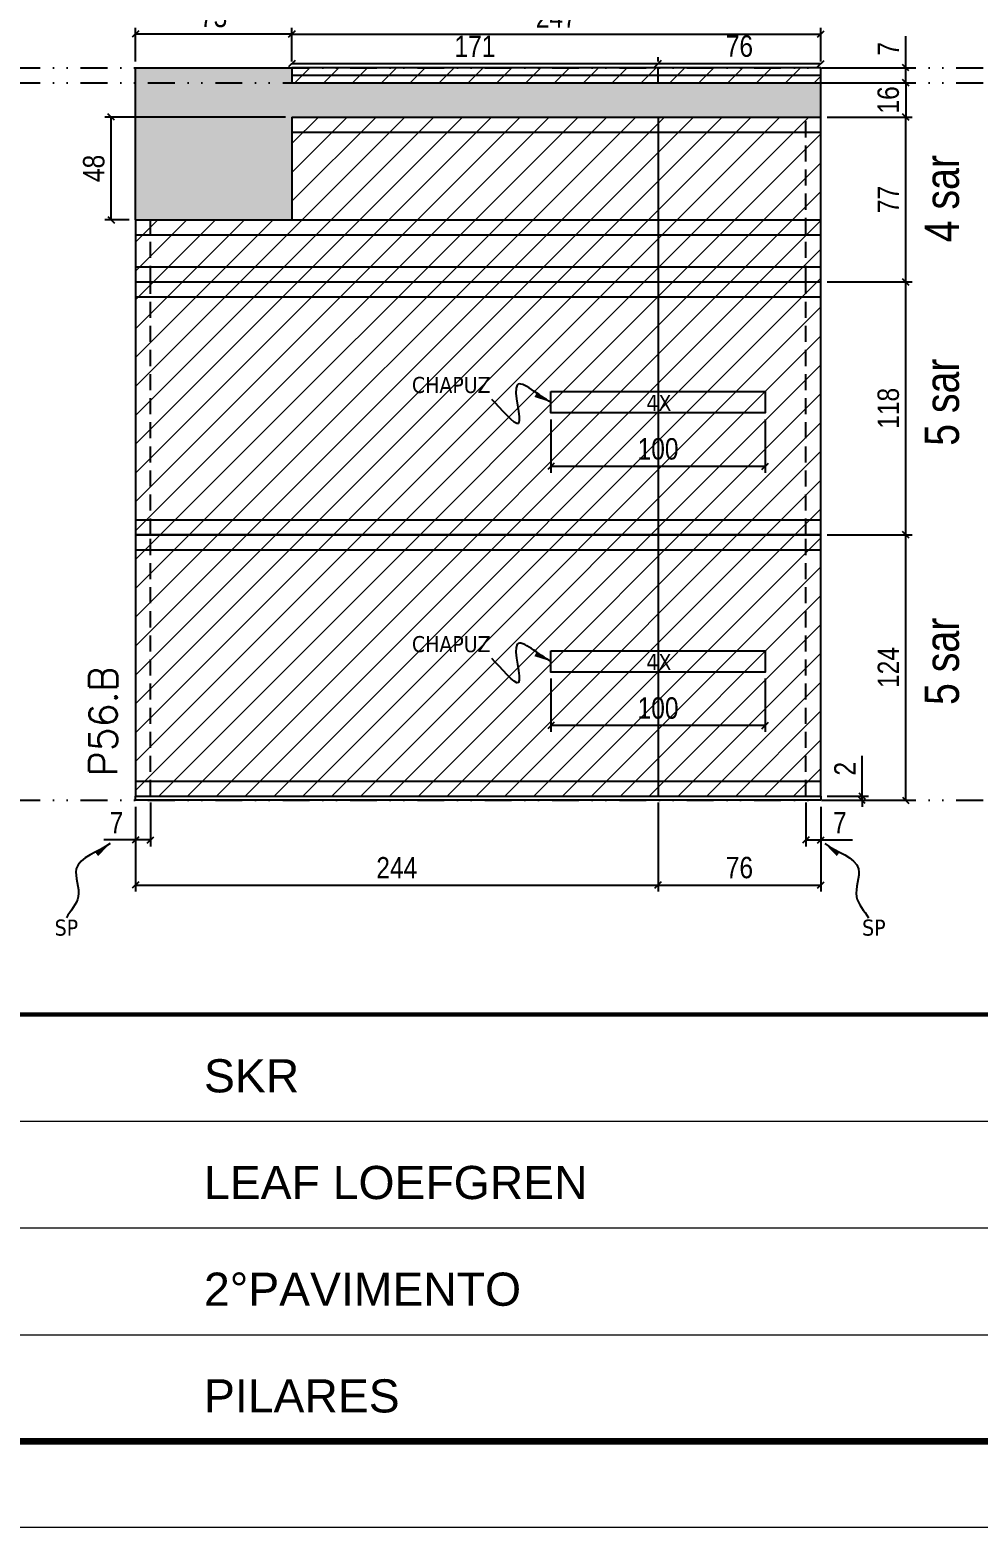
# Model space of a CAD drawing. Extents: x 14400 to 27878, y -21631 to 6985.
# Drawn here: x 18214 to 18657, y 4786 to 5485 of the extents above; entities that cross this region are included whole.
import ezdxf

# ---------------------------------------------------------------- set-up
doc = ezdxf.new("R2010")
doc.units = 0
for name, pattern in [('CONTINUO', [0]), ('DASHED', [0.75, 0.5, -0.25]), ('DIVIDE2', [0.625, 0.25, -0.125, 0, -0.125, 0, -0.125]), ('HIDDEN', [0.375, 0.25, -0.125])]:
    doc.linetypes.add(name, pattern=pattern)
for name, color, linetype in [('COTA', 241, 'Continuous'), ('NOMENCLATURA', 7, 'Continuous'), ('Nível', 160, 'Continuous'), ('Painéis', 200, 'Continuous'), ('Romaneio', 10, 'Continuous'), ('SARR_2.2x10', 60, 'Continuous'), ('SARR_2.2x7', 40, 'Continuous'), ('Sarrafo de Pressão', 42, 'HIDDEN'), ('texto', 7, 'Continuous')]:
    doc.layers.add(name, color=color, linetype=linetype)
for name, color, linetype, lineweight in [('Folhas', 255, 'Continuous', 9), ('Hachura', 251, 'Continuous', 9), ('SARRAFO DE PRESSAO', 251, 'DASHED', 9), ('Texto Seção', 7, 'Continuous', 15)]:
    doc.layers.add(name, color=color, linetype=linetype, lineweight=lineweight)
doc.styles.add('ARIAL', font='arial.ttf')
doc.styles.add('ARIAL_NARROW', font='ARIALN.TTF', dxfattribs={"height": 0.2})
doc.styles.add('COTA TECNICA', font='techl___.ttf', dxfattribs={"height": 10})
doc.styles.add('COTA TECNICA-50', font='techl___.ttf', dxfattribs={"height": 10})
doc.styles.add('REGUA-120', font='ROMANS.shx', dxfattribs={"height": 15})
doc.styles.get("Standard").update_dxf_attribs({"font": 'arial.ttf'})
doc.dimstyles.new('COTA PAINEL-50', dxfattribs={"dimtxt": 10, "dimasz": 3, "dimexe": 3, "dimexo": 3, "dimgap": 3, "dimtad": 1, "dimdec": 1, "dimzin": 12, "dimdsep": 46, "dimtxsty": 'COTA TECNICA-50', "dimblk1": 'OBLIQUE', "dimblk2": 'OBLIQUE', "dimsah": 1, "dimcen": 0.9, "dimclrd": 4, "dimclre": 4, "dimclrt": 240, "dimadec": 1, "dimazin": 3, "dimtfac": 1, "dimtdec": 1, "dimtmove": 0, "dimatfit": 3, "dimfxl": 1, "dimtolj": 1, "dimtzin": 12, "dimarcsym": 0})
doc.dimstyles.new('PAINEL', dxfattribs={"dimtxt": 10, "dimasz": 3, "dimexe": 3, "dimexo": 3, "dimgap": 3, "dimtad": 1, "dimdec": 1, "dimzin": 12, "dimdsep": 46, "dimtxsty": 'COTA TECNICA', "dimblk1": 'OBLIQUE', "dimblk2": 'OBLIQUE', "dimsah": 1, "dimcen": 0.9, "dimclrd": 4, "dimclre": 4, "dimclrt": 240, "dimadec": 1, "dimazin": 3, "dimtfac": 1, "dimtdec": 1, "dimtmove": 0, "dimatfit": 3, "dimfxl": 1, "dimtolj": 1, "dimtzin": 12, "dimarcsym": 0})
doc.dimstyles.get("Standard").update_dxf_attribs({"dimtxt": 0.18, "dimasz": 0.18, "dimexe": 0.18, "dimexo": 0.0625, "dimgap": 0.09, "dimtad": 0, "dimtih": 1, "dimtoh": 1, "dimdec": 4, "dimzin": 0, "dimdsep": 46, "dimtxsty": 'Standard', "dimcen": 0.09, "dimadec": 0, "dimazin": 0, "dimtfac": 1, "dimtdec": 4, "dimtofl": 0, "dimtmove": 0, "dimatfit": 3, "dimfxl": 1, "dimtolj": 1, "dimtzin": 0, "dimarcsym": 0})

# ---------------------------------------------------------------- blocks, each defined once
blk = doc.blocks.new('9999999999')
at = {"color": 30, "linetype": 'CONTINUO'}
for p, q in [((98564.56, 34379.64), (99583.98, 34379.64)), ((98564.56, 34329.83), (99487.98, 34329.83)), ((98564.56, 34280.02), (99487.98, 34280.02))]:
    blk.add_line(p, q, dxfattribs=at)
at = {"color": 30, "linetype": 'CONTINUO', "const_width": 2}
blk.add_lwpolyline([(99583.98, 34230.21), (99583.98, 34414.45, 0.414214), (99568.98, 34429.45), (98228.98, 34429.45, 0.414214), (98213.98, 34414.45), (98213.98, 34245.21, 0.414214), (98228.98, 34230.21), (99583.98, 34230.21)], format="xyb", dxfattribs=at)
at = {"layer": 'Folhas'}
blk.add_lwpolyline([(98138.98, 34190.21), (99623.98, 34190.21), (99623.98, 35240.21), (98138.98, 35240.21)], close=True, dxfattribs=at)
at = {"layer": 'Folhas', "color": 30, "const_width": 3}
blk.add_lwpolyline([(98213.98, 34230.21), (99583.98, 34230.21), (99583.98, 35200.21), (98213.98, 35200.21)], close=True, dxfattribs=at)
at = {"color": 7, "linetype": 'Continuous', "ltscale": 5, "style": 'ARIAL'}
for s, height, p in [('SKR', 15.483, (98837.68, 34393.13)), ('LEAF LOEFGREN', 15.4829, (98837.68, 34343.32)), ('2°PAVIMENTO', 15.4829, (98837.68, 34293.51)), ('PILARES', 15.483, (98837.68, 34243.7))]:
    blk.add_text(s, height=height, dxfattribs=at).set_placement(p)
blk = doc.blocks.new('_Oblique')
at = {"color": 0, "linetype": 'ByBlock', "lineweight": -2}
blk.add_line((-0.5, -0.5), (0.5, 0.5), dxfattribs=at)
blk = doc.blocks.new('*D1476')
at = {"layer": 'COTA', "color": 4, "lineweight": -2, "transparency": 16777216}
for p, q in [((18270.67, 5124.44), (18270.67, 5103.93)), ((18263.67, 5122.44), (18263.67, 5103.93)), ((18263.67, 5106.93), (18248.93, 5106.93)), ((18270.67, 5106.93), (18263.67, 5106.93))]:
    blk.add_line(p, q, dxfattribs=at)
at = {"layer": 'Defpoints', "color": 0, "transparency": 16777216}
for p in [(18263.67, 5125.44), (18270.67, 5127.44), (18263.67, 5106.93)]:
    blk.add_point(p, dxfattribs=at)
at = {"layer": 'COTA', "color": 4, "lineweight": -2, "transparency": 16777216, "xscale": 3, "yscale": 3, "zscale": 3, "rotation": 180}
blk.add_blockref('_Oblique', (18263.67, 5106.93), dxfattribs=at)
at = {"layer": 'COTA', "color": 4, "lineweight": -2, "transparency": 16777216, "xscale": 3, "yscale": 3, "zscale": 3}
blk.add_blockref('_Oblique', (18270.67, 5106.93), dxfattribs=at)
at = {"layer": 'COTA', "color": 240, "transparency": 16777216, "insert": (18254.8, 5115), "char_height": 10, "attachment_point": 5, "style": 'COTA TECNICA-50'}
blk.add_mtext('\\A1;7', dxfattribs=at)
blk = doc.blocks.new('*D1477')
at = {"layer": 'COTA', "color": 4, "lineweight": -2, "transparency": 16777216}
for p, q in [((18576.67, 5124.44), (18576.67, 5103.93)), ((18583.67, 5122.44), (18583.67, 5103.93)), ((18576.67, 5106.93), (18583.67, 5106.93)), ((18583.67, 5106.93), (18598.4, 5106.93))]:
    blk.add_line(p, q, dxfattribs=at)
at = {"layer": 'Defpoints', "color": 0, "transparency": 16777216}
for p in [(18576.67, 5127.44), (18583.67, 5125.44), (18583.67, 5106.93)]:
    blk.add_point(p, dxfattribs=at)
at = {"layer": 'COTA', "color": 4, "lineweight": -2, "transparency": 16777216, "xscale": 3, "yscale": 3, "zscale": 3, "rotation": 180}
blk.add_blockref('_Oblique', (18576.67, 5106.93), dxfattribs=at)
at = {"layer": 'COTA', "color": 4, "lineweight": -2, "transparency": 16777216, "xscale": 3, "yscale": 3, "zscale": 3}
blk.add_blockref('_Oblique', (18583.67, 5106.93), dxfattribs=at)
at = {"layer": 'COTA', "color": 240, "transparency": 16777216, "insert": (18592.53, 5115), "char_height": 10, "attachment_point": 5, "style": 'COTA TECNICA-50'}
blk.add_mtext('\\A1;7', dxfattribs=at)
blk = doc.blocks.new('*D1478')
at = {"layer": 'Defpoints', "color": 0, "linetype": 'ByBlock', "transparency": 16777216}
for p in [(18583.67, 5249.44), (18623.31, 5249.44), (18583.67, 5125.44)]:
    blk.add_point(p, dxfattribs=at)
at = {"layer": 'Romaneio', "color": 4, "linetype": 'ByBlock', "lineweight": -2, "transparency": 16777216}
for p, q in [((18586.67, 5249.44), (18626.31, 5249.44)), ((18623.31, 5125.44), (18623.31, 5249.44)), ((18586.67, 5125.44), (18626.31, 5125.44))]:
    blk.add_line(p, q, dxfattribs=at)
at = {"layer": 'Romaneio', "color": 4, "linetype": 'ByBlock', "lineweight": -2, "transparency": 16777216, "xscale": 3, "yscale": 3, "zscale": 3}
for p, rotation in [((18623.31, 5249.44), 90), ((18623.31, 5125.44), 270)]:
    blk.add_blockref('_Oblique', p, dxfattribs=dict(at, rotation=rotation))
at = {"layer": 'Romaneio', "color": 240, "linetype": 'ByBlock', "transparency": 16777216, "insert": (18615.23, 5187.44), "char_height": 10, "attachment_point": 5, "rotation": 90, "style": 'COTA TECNICA'}
blk.add_mtext('\\A1;124', dxfattribs=at)
blk = doc.blocks.new('*D1479')
at = {"layer": 'Defpoints', "color": 0, "linetype": 'ByBlock', "transparency": 16777216}
for p in [(18583.67, 5249.44), (18623.31, 5249.44), (18583.67, 5125.44)]:
    blk.add_point(p, dxfattribs=at)
at = {"layer": 'Romaneio', "color": 4, "linetype": 'ByBlock', "lineweight": -2, "transparency": 16777216}
for p, q in [((18586.67, 5249.44), (18626.31, 5249.44)), ((18623.31, 5125.44), (18623.31, 5249.44)), ((18586.67, 5125.44), (18626.31, 5125.44))]:
    blk.add_line(p, q, dxfattribs=at)
at = {"layer": 'Romaneio', "color": 4, "linetype": 'ByBlock', "lineweight": -2, "transparency": 16777216, "xscale": 3, "yscale": 3, "zscale": 3}
for p, rotation in [((18623.31, 5249.44), 90), ((18623.31, 5125.44), 270)]:
    blk.add_blockref('_Oblique', p, dxfattribs=dict(at, rotation=rotation))
at = {"layer": 'Romaneio', "color": 240, "linetype": 'ByBlock', "transparency": 16777216, "insert": (18615.23, 5187.44), "char_height": 10, "attachment_point": 5, "rotation": 90, "style": 'COTA TECNICA'}
blk.add_mtext('\\A1;124', dxfattribs=at)
blk = doc.blocks.new('*D1480')
at = {"layer": 'COTA', "color": 4, "lineweight": -2, "transparency": 16777216}
for p, q in [((18586.67, 5367.44), (18626.31, 5367.44)), ((18623.31, 5249.44), (18623.31, 5367.44)), ((18586.67, 5249.44), (18626.31, 5249.44))]:
    blk.add_line(p, q, dxfattribs=at)
at = {"layer": 'Defpoints', "color": 0, "transparency": 16777216}
for p in [(18583.67, 5367.44), (18623.31, 5367.44), (18583.67, 5249.44)]:
    blk.add_point(p, dxfattribs=at)
at = {"layer": 'COTA', "color": 4, "lineweight": -2, "transparency": 16777216, "xscale": 3, "yscale": 3, "zscale": 3}
for p, rotation in [((18623.31, 5367.44), 90), ((18623.31, 5249.44), 270)]:
    blk.add_blockref('_Oblique', p, dxfattribs=dict(at, rotation=rotation))
at = {"layer": 'COTA', "color": 240, "transparency": 16777216, "insert": (18615.21, 5308.44), "char_height": 10, "attachment_point": 5, "rotation": 90, "style": 'COTA TECNICA-50'}
blk.add_mtext('\\A1;118', dxfattribs=at)
blk = doc.blocks.new('*D1481')
at = {"layer": 'COTA', "color": 4, "lineweight": -2, "transparency": 16777216}
for p, q in [((18602.92, 5127.44), (18602.92, 5146.24)), ((18586.67, 5127.44), (18605.92, 5127.44)), ((18586.67, 5125.44), (18605.92, 5125.44)), ((18602.92, 5125.44), (18602.92, 5127.44)), ((18602.92, 5125.44), (18602.92, 5122.44))]:
    blk.add_line(p, q, dxfattribs=at)
at = {"layer": 'Defpoints', "color": 0, "transparency": 16777216}
for p in [(18583.67, 5127.44), (18583.67, 5125.44), (18602.92, 5125.44)]:
    blk.add_point(p, dxfattribs=at)
at = {"layer": 'COTA', "color": 4, "lineweight": -2, "transparency": 16777216, "xscale": 3, "yscale": 3, "zscale": 3}
for p, rotation in [((18602.92, 5127.44), 270), ((18602.92, 5125.44), 90)]:
    blk.add_blockref('_Oblique', p, dxfattribs=dict(at, rotation=rotation))
at = {"layer": 'COTA', "color": 240, "transparency": 16777216, "insert": (18594.92, 5140.18), "char_height": 10, "attachment_point": 5, "rotation": 90, "style": 'COTA TECNICA-50'}
blk.add_mtext('\\A1;2', dxfattribs=at)
blk = doc.blocks.new('*D1482')
at = {"layer": 'COTA', "color": 4, "lineweight": -2, "transparency": 16777216}
for p, q in [((18507.67, 5124.44), (18507.67, 5082.88)), ((18263.67, 5122.44), (18263.67, 5082.88)), ((18263.67, 5085.88), (18507.67, 5085.88))]:
    blk.add_line(p, q, dxfattribs=at)
at = {"layer": 'Defpoints', "color": 0, "transparency": 16777216}
for p in [(18263.67, 5125.44), (18507.67, 5127.44), (18507.67, 5085.88)]:
    blk.add_point(p, dxfattribs=at)
at = {"layer": 'COTA', "color": 4, "lineweight": -2, "transparency": 16777216, "xscale": 3, "yscale": 3, "zscale": 3, "rotation": 180}
blk.add_blockref('_Oblique', (18263.67, 5085.88), dxfattribs=at)
at = {"layer": 'COTA', "color": 4, "lineweight": -2, "transparency": 16777216, "xscale": 3, "yscale": 3, "zscale": 3}
blk.add_blockref('_Oblique', (18507.67, 5085.88), dxfattribs=at)
at = {"layer": 'COTA', "color": 240, "transparency": 16777216, "insert": (18385.67, 5093.95), "char_height": 10, "attachment_point": 5, "style": 'COTA TECNICA-50'}
blk.add_mtext('\\A1;244', dxfattribs=at)
blk = doc.blocks.new('*D1483')
at = {"layer": 'COTA', "color": 4, "lineweight": -2, "transparency": 16777216}
for p, q in [((18507.67, 5124.44), (18507.67, 5082.88)), ((18583.67, 5122.44), (18583.67, 5082.88)), ((18507.67, 5085.88), (18583.67, 5085.88))]:
    blk.add_line(p, q, dxfattribs=at)
at = {"layer": 'Defpoints', "color": 0, "transparency": 16777216}
for p in [(18507.67, 5127.44), (18583.67, 5125.44), (18583.67, 5085.88)]:
    blk.add_point(p, dxfattribs=at)
at = {"layer": 'COTA', "color": 4, "lineweight": -2, "transparency": 16777216, "xscale": 3, "yscale": 3, "zscale": 3, "rotation": 180}
blk.add_blockref('_Oblique', (18507.67, 5085.88), dxfattribs=at)
at = {"layer": 'COTA', "color": 4, "lineweight": -2, "transparency": 16777216, "xscale": 3, "yscale": 3, "zscale": 3}
blk.add_blockref('_Oblique', (18583.67, 5085.88), dxfattribs=at)
at = {"layer": 'COTA', "color": 240, "transparency": 16777216, "insert": (18545.67, 5093.98), "char_height": 10, "attachment_point": 5, "style": 'COTA TECNICA-50'}
blk.add_mtext('\\A1;76', dxfattribs=at)
blk = doc.blocks.new('*D1461')
at = {"layer": 'COTA', "color": 4, "linetype": 'ByBlock', "lineweight": -2, "transparency": 16777216}
for p, q in [((18457.67, 5182.28), (18457.67, 5157.35)), ((18557.67, 5182.28), (18557.67, 5157.35)), ((18557.67, 5160.35), (18457.67, 5160.35))]:
    blk.add_line(p, q, dxfattribs=at)
at = {"layer": 'Defpoints', "color": 0, "linetype": 'ByBlock', "transparency": 16777216}
for p in [(18457.67, 5185.28), (18557.67, 5185.28), (18457.67, 5160.35)]:
    blk.add_point(p, dxfattribs=at)
at = {"layer": 'COTA', "color": 4, "linetype": 'ByBlock', "lineweight": -2, "transparency": 16777216, "xscale": 3, "yscale": 3, "zscale": 3, "rotation": 180}
blk.add_blockref('_Oblique', (18457.67, 5160.35), dxfattribs=at)
at = {"layer": 'COTA', "color": 4, "linetype": 'ByBlock', "lineweight": -2, "transparency": 16777216, "xscale": 3, "yscale": 3, "zscale": 3}
blk.add_blockref('_Oblique', (18557.67, 5160.35), dxfattribs=at)
at = {"layer": 'COTA', "color": 240, "linetype": 'ByBlock', "transparency": 16777216, "insert": (18507.67, 5168.45), "char_height": 10, "attachment_point": 5, "style": 'COTA TECNICA'}
blk.add_mtext('\\A1;100', dxfattribs=at)
blk = doc.blocks.new('*D1853')
at = {"layer": 'COTA', "color": 4, "lineweight": -2, "transparency": 16777216}
for p, q in [((18586.67, 5444.44), (18626.31, 5444.44)), ((18623.31, 5367.44), (18623.31, 5444.44)), ((18586.67, 5367.44), (18626.31, 5367.44))]:
    blk.add_line(p, q, dxfattribs=at)
at = {"layer": 'Defpoints', "color": 0, "transparency": 16777216}
for p in [(18583.67, 5444.44), (18623.31, 5444.44), (18583.67, 5367.44)]:
    blk.add_point(p, dxfattribs=at)
at = {"layer": 'COTA', "color": 4, "lineweight": -2, "transparency": 16777216, "xscale": 3, "yscale": 3, "zscale": 3}
for p, rotation in [((18623.31, 5444.44), 90), ((18623.31, 5367.44), 270)]:
    blk.add_blockref('_Oblique', p, dxfattribs=dict(at, rotation=rotation))
at = {"layer": 'COTA', "color": 240, "transparency": 16777216, "insert": (18615.23, 5405.94), "char_height": 10, "attachment_point": 5, "rotation": 90, "style": 'COTA TECNICA'}
blk.add_mtext('\\A1;77', dxfattribs=at)
blk = doc.blocks.new('*D1854')
at = {"layer": 'COTA', "color": 4, "lineweight": -2, "transparency": 16777216}
for p, q in [((18586.67, 5460.44), (18626.31, 5460.44)), ((18623.31, 5460.44), (18623.31, 5444.44)), ((18586.67, 5444.44), (18626.31, 5444.44))]:
    blk.add_line(p, q, dxfattribs=at)
at = {"layer": 'Defpoints', "color": 0, "transparency": 16777216}
for p in [(18583.67, 5460.44), (18583.67, 5444.44), (18623.31, 5444.44)]:
    blk.add_point(p, dxfattribs=at)
at = {"layer": 'COTA', "color": 4, "lineweight": -2, "transparency": 16777216, "xscale": 3, "yscale": 3, "zscale": 3}
for p, rotation in [((18623.31, 5460.44), 90), ((18623.31, 5444.44), 270)]:
    blk.add_blockref('_Oblique', p, dxfattribs=dict(at, rotation=rotation))
at = {"layer": 'COTA', "color": 240, "transparency": 16777216, "insert": (18615.2, 5452.44), "char_height": 10, "attachment_point": 5, "rotation": 90, "style": 'COTA TECNICA'}
blk.add_mtext('\\A1;16', dxfattribs=at)
blk = doc.blocks.new('*D1855')
at = {"layer": 'COTA', "color": 4, "lineweight": -2, "transparency": 16777216}
for p, q in [((18623.31, 5467.44), (18623.31, 5482.17)), ((18586.67, 5467.44), (18626.31, 5467.44)), ((18623.31, 5460.44), (18623.31, 5467.44)), ((18586.67, 5460.44), (18626.31, 5460.44))]:
    blk.add_line(p, q, dxfattribs=at)
at = {"layer": 'Defpoints', "color": 0, "transparency": 16777216}
for p in [(18583.67, 5467.44), (18623.31, 5467.44), (18583.67, 5460.44)]:
    blk.add_point(p, dxfattribs=at)
at = {"layer": 'COTA', "color": 4, "lineweight": -2, "transparency": 16777216, "xscale": 3, "yscale": 3, "zscale": 3}
for p, rotation in [((18623.31, 5467.44), 90), ((18623.31, 5460.44), 270)]:
    blk.add_blockref('_Oblique', p, dxfattribs=dict(at, rotation=rotation))
at = {"layer": 'COTA', "color": 240, "transparency": 16777216, "insert": (18615.23, 5476.3), "char_height": 10, "attachment_point": 5, "rotation": 90, "style": 'COTA TECNICA'}
blk.add_mtext('\\A1;7', dxfattribs=at)
blk = doc.blocks.new('*D1856')
at = {"layer": 'COTA', "color": 4, "lineweight": -2, "transparency": 16777216}
for p, q in [((18336.67, 5470.44), (18336.67, 5486.15)), ((18336.67, 5483.15), (18583.67, 5483.15)), ((18583.67, 5470.44), (18583.67, 5486.15))]:
    blk.add_line(p, q, dxfattribs=at)
at = {"layer": 'Defpoints', "color": 0, "transparency": 16777216}
for p in [(18583.67, 5483.15), (18336.67, 5467.44), (18583.67, 5467.44)]:
    blk.add_point(p, dxfattribs=at)
at = {"layer": 'COTA', "color": 4, "lineweight": -2, "transparency": 16777216, "xscale": 3, "yscale": 3, "zscale": 3, "rotation": 180}
blk.add_blockref('_Oblique', (18336.67, 5483.15), dxfattribs=at)
at = {"layer": 'COTA', "color": 4, "lineweight": -2, "transparency": 16777216, "xscale": 3, "yscale": 3, "zscale": 3}
blk.add_blockref('_Oblique', (18583.67, 5483.15), dxfattribs=at)
at = {"layer": 'COTA', "color": 240, "transparency": 16777216, "insert": (18460.17, 5491.22), "char_height": 10, "attachment_point": 5, "style": 'COTA TECNICA'}
blk.add_mtext('\\A1;247', dxfattribs=at)
blk = doc.blocks.new('*D1857')
at = {"layer": 'COTA', "color": 4, "lineweight": -2, "transparency": 16777216}
for p, q in [((18263.67, 5470.44), (18263.67, 5486.15)), ((18336.67, 5483.15), (18263.67, 5483.15)), ((18336.67, 5470.44), (18336.67, 5486.15))]:
    blk.add_line(p, q, dxfattribs=at)
at = {"layer": 'Defpoints', "color": 0, "transparency": 16777216}
for p in [(18263.67, 5483.15), (18263.67, 5467.44), (18336.67, 5467.44)]:
    blk.add_point(p, dxfattribs=at)
at = {"layer": 'COTA', "color": 4, "lineweight": -2, "transparency": 16777216, "xscale": 3, "yscale": 3, "zscale": 3, "rotation": 180}
blk.add_blockref('_Oblique', (18263.67, 5483.15), dxfattribs=at)
at = {"layer": 'COTA', "color": 4, "lineweight": -2, "transparency": 16777216, "xscale": 3, "yscale": 3, "zscale": 3}
blk.add_blockref('_Oblique', (18336.67, 5483.15), dxfattribs=at)
at = {"layer": 'COTA', "color": 240, "transparency": 16777216, "insert": (18300.17, 5491.36), "char_height": 10, "attachment_point": 5, "style": 'COTA TECNICA'}
blk.add_mtext('\\A1;73', dxfattribs=at)
blk = doc.blocks.new('*D1858')
at = {"layer": 'COTA', "color": 4, "lineweight": -2, "transparency": 16777216}
for p, q in [((18336.67, 5470.44), (18336.67, 5472.38)), ((18336.67, 5469.38), (18507.65, 5469.38)), ((18507.65, 5470.44), (18507.65, 5472.38))]:
    blk.add_line(p, q, dxfattribs=at)
at = {"layer": 'Defpoints', "color": 0, "transparency": 16777216}
for p in [(18336.67, 5467.44), (18507.65, 5469.38), (18507.65, 5467.44)]:
    blk.add_point(p, dxfattribs=at)
at = {"layer": 'COTA', "color": 4, "lineweight": -2, "transparency": 16777216, "xscale": 3, "yscale": 3, "zscale": 3, "rotation": 180}
blk.add_blockref('_Oblique', (18336.67, 5469.38), dxfattribs=at)
at = {"layer": 'COTA', "color": 4, "lineweight": -2, "transparency": 16777216, "xscale": 3, "yscale": 3, "zscale": 3}
blk.add_blockref('_Oblique', (18507.65, 5469.38), dxfattribs=at)
at = {"layer": 'COTA', "color": 240, "transparency": 16777216, "insert": (18422.16, 5477.45), "char_height": 10, "attachment_point": 5, "style": 'COTA TECNICA'}
blk.add_mtext('\\A1;171', dxfattribs=at)
blk = doc.blocks.new('*D1859')
at = {"layer": 'COTA', "color": 4, "lineweight": -2, "transparency": 16777216}
for p, q in [((18507.65, 5470.44), (18507.65, 5472.38)), ((18507.65, 5469.38), (18583.67, 5469.38)), ((18583.67, 5470.44), (18583.67, 5472.38))]:
    blk.add_line(p, q, dxfattribs=at)
at = {"layer": 'Defpoints', "color": 0, "transparency": 16777216}
for p in [(18507.65, 5467.44), (18583.67, 5469.38), (18583.67, 5467.44)]:
    blk.add_point(p, dxfattribs=at)
at = {"layer": 'COTA', "color": 4, "lineweight": -2, "transparency": 16777216, "xscale": 3, "yscale": 3, "zscale": 3, "rotation": 180}
blk.add_blockref('_Oblique', (18507.65, 5469.38), dxfattribs=at)
at = {"layer": 'COTA', "color": 4, "lineweight": -2, "transparency": 16777216, "xscale": 3, "yscale": 3, "zscale": 3}
blk.add_blockref('_Oblique', (18583.67, 5469.38), dxfattribs=at)
at = {"layer": 'COTA', "color": 240, "transparency": 16777216, "insert": (18545.66, 5477.48), "char_height": 10, "attachment_point": 5, "style": 'COTA TECNICA'}
blk.add_mtext('\\A1;76', dxfattribs=at)
blk = doc.blocks.new('*D1860')
at = {"layer": 'COTA', "color": 4, "lineweight": -2, "transparency": 16777216}
for p, q in [((18333.67, 5444.44), (18249.34, 5444.44)), ((18252.34, 5396.44), (18252.34, 5444.44)), ((18260.67, 5396.44), (18249.34, 5396.44))]:
    blk.add_line(p, q, dxfattribs=at)
at = {"layer": 'Defpoints', "color": 0, "transparency": 16777216}
for p in [(18252.34, 5444.44), (18336.67, 5444.44), (18263.67, 5396.44)]:
    blk.add_point(p, dxfattribs=at)
at = {"layer": 'COTA', "color": 4, "lineweight": -2, "transparency": 16777216, "xscale": 3, "yscale": 3, "zscale": 3}
for p, rotation in [((18252.34, 5444.44), 90), ((18252.34, 5396.44), 270)]:
    blk.add_blockref('_Oblique', p, dxfattribs=dict(at, rotation=rotation))
at = {"layer": 'COTA', "color": 240, "transparency": 16777216, "insert": (18244.25, 5420.44), "char_height": 10, "attachment_point": 5, "rotation": 90, "style": 'COTA TECNICA'}
blk.add_mtext('\\A1;48', dxfattribs=at)
blk = doc.blocks.new('*D1861')
at = {"layer": 'COTA', "color": 4, "linetype": 'ByBlock', "lineweight": -2, "transparency": 16777216}
for p, q in [((18457.67, 5303.28), (18457.67, 5278.35)), ((18557.67, 5303.28), (18557.67, 5278.35)), ((18557.67, 5281.35), (18457.67, 5281.35))]:
    blk.add_line(p, q, dxfattribs=at)
at = {"layer": 'Defpoints', "color": 0, "linetype": 'ByBlock', "transparency": 16777216}
for p in [(18457.67, 5306.28), (18557.67, 5306.28), (18457.67, 5281.35)]:
    blk.add_point(p, dxfattribs=at)
at = {"layer": 'COTA', "color": 4, "linetype": 'ByBlock', "lineweight": -2, "transparency": 16777216, "xscale": 3, "yscale": 3, "zscale": 3, "rotation": 180}
blk.add_blockref('_Oblique', (18457.67, 5281.35), dxfattribs=at)
at = {"layer": 'COTA', "color": 4, "linetype": 'ByBlock', "lineweight": -2, "transparency": 16777216, "xscale": 3, "yscale": 3, "zscale": 3}
blk.add_blockref('_Oblique', (18557.67, 5281.35), dxfattribs=at)
at = {"layer": 'COTA', "color": 240, "linetype": 'ByBlock', "transparency": 16777216, "insert": (18507.67, 5289.45), "char_height": 10, "attachment_point": 5, "style": 'COTA TECNICA'}
blk.add_mtext('\\A1;100', dxfattribs=at)

msp = doc.modelspace()

# ---------------------------------------------------------------- hatches: boundary and pattern name
at = {"layer": 'COTA'}
h = msp.add_hatch(dxfattribs=at)
h.set_pattern_fill('AR-CONC', color=256, scale=0.03)
h.set_pattern_definition([(50, (0, -5), (5.4655401, -0.4781726), [0.5715, -6.2865]), (355, (0, -5), (-1.0573026, 5.7317054), [0.4572, -5.0292175]), (100.451445, (0.4555, -5.04), (4.4082374, 5.2535326), [0.4857003, -5.3427073]), (46.1842, (0, -3.476), (8.1323712, -1.2612698), [0.85725, -9.42975]), (96.635558, (0.678, -3.581), (7.122124, 7.4227837), [0.7285507, -8.0140682]), (351.18415, (0, -3.476), (7.122124, 7.4227837), [0.685799, -7.543792]), (21, (0.762, -3.857), (4.5484317, -3.0679559), [0.5715, -6.2865]), (326, (0.762, -3.857), (1.8540609, 5.525639), [0.4572, -5.0292]), (71.451445, (1.141, -4.1127), (6.4024926, 2.457683), [0.4857003, -5.3426981]), (37.5, (0, -5), (0.0926581, 2.53665117), [0, -4.96824, 0, -5.1054, 0, -5.04825]), (7.5, (0, -5), (2.00458988, 3.00541724), [0, -2.91084, 0, -4.85394, 0, -1.92405]), (327.5, (-1.6993, -5), (4.06771786, -0.17186232), [0, -1.905, 0, -5.9436, 0, -7.8867]), (317.5, (-2.4613, -5), (4.44387544, 0.7627947), [0, -2.4765, 0, -3.94716, 0, -5.6007])])
h.paths.add_polyline_path([(18583.67, 5460.44), (18336.67, 5460.44), (18263.67, 5460.44), (18263.67, 5396.44), (18336.67, 5396.44), (18336.67, 5444.44), (18583.67, 5444.44)])
h.paths.add_polyline_path([(18336.67, 5467.44), (18263.67, 5467.44), (18263.67, 5460.44), (18336.67, 5460.44)])
at = {"layer": 'Hachura', "linetype": 'ByBlock'}
h = msp.add_hatch(dxfattribs=at)
h.set_pattern_fill('ANSI31', color=256, scale=3)
h.paths.add_polyline_path([(18020.94, 5467.44), (17776.94, 5467.44), (17776.94, 5371.44), (18020.94, 5371.44)])
h.paths.add_polyline_path([(18020.94, 5371.44), (17776.94, 5371.44), (17776.94, 5249.44), (18020.94, 5249.44)])
h.paths.add_polyline_path([(18020.94, 5249.44), (17776.94, 5249.44), (17776.94, 5127.44), (18020.94, 5127.44)])
h.paths.add_polyline_path([(18096.94, 5249.44), (18020.94, 5249.44), (18020.94, 5127.44), (18096.94, 5127.44)])
h.paths.add_polyline_path([(18096.94, 5371.44), (18020.94, 5371.44), (18020.94, 5249.44), (18096.94, 5249.44)])
h.paths.add_polyline_path([(18096.94, 5467.44), (18020.94, 5467.44), (18020.94, 5371.44), (18096.94, 5371.44)])
h.paths.add_polyline_path([(18507.65, 5444.44), (18336.67, 5444.44), (18336.67, 5396.44), (18263.67, 5396.44), (18263.67, 5367.44), (18507.65, 5367.44)])
h.paths.add_polyline_path([(18583.67, 5444.44), (18507.65, 5444.44), (18507.65, 5367.44), (18583.67, 5367.44)])
h.paths.add_polyline_path([(18583.67, 5367.44), (18507.65, 5367.44), (18507.66, 5249.44), (18583.67, 5249.44)])
h.paths.add_polyline_path([(18507.65, 5367.44), (18263.67, 5367.44), (18263.67, 5249.44), (18507.66, 5249.44)])
h.paths.add_polyline_path([(18507.66, 5249.44), (18263.67, 5249.44), (18263.67, 5127.44), (18507.67, 5127.44)])
h.paths.add_polyline_path([(18583.67, 5249.44), (18507.66, 5249.44), (18507.67, 5127.44), (18583.67, 5127.44)])
h.paths.add_polyline_path([(18507.65, 5467.44), (18336.67, 5467.44), (18336.67, 5460.44), (18507.65, 5460.44)])
h.paths.add_polyline_path([(18583.67, 5467.44), (18507.65, 5467.44), (18507.65, 5460.44), (18583.67, 5460.44)])
h.paths.add_polyline_path([(18775.3, 5467.44), (18750.3, 5467.44), (18750.3, 5460.44), (18775.3, 5460.44)])
h.paths.add_polyline_path([(18775.3, 5396.42), (18750.3, 5396.42), (18750.3, 5371.42), (18775.3, 5371.42)])
h.paths.add_polyline_path([(18775.3, 5371.42), (18750.3, 5371.42), (18750.3, 5127.44), (18775.3, 5127.44)])
h.paths.add_polyline_path([(18952.76, 5371.42), (18927.76, 5371.42), (18927.76, 5127.44), (18952.76, 5127.44)])
h.paths.add_polyline_path([(18952.76, 5396.42), (18927.76, 5396.42), (18927.76, 5371.42), (18952.76, 5371.42)])

# ---------------------------------------------------------------- linework, layer by layer
at = {"layer": 'COTA'}
for p, q in [((18263.67, 5396.44), (18263.67, 5467.44)), ((18263.67, 5467.44), (18336.67, 5467.44)), ((18583.67, 5444.44), (18583.67, 5460.44))]:
    msp.add_line(p, q, dxfattribs=at)
at = {"layer": 'Nível', "color": 4, "linetype": 'DIVIDE2', "ltscale": 50}
for p, q in [((17671.97, 5467.44), (19041.97, 5467.44)), ((17671.97, 5460.44), (19041.97, 5460.44)), ((17671.97, 5125.44), (19041.97, 5125.44))]:
    msp.add_line(p, q, dxfattribs=at)
at = {"layer": 'Painéis'}
for p, q in [((18336.67, 5467.44), (18336.67, 5460.44)), ((18583.67, 5467.44), (18336.67, 5467.44)), ((18507.65, 5460.44), (18507.65, 5467.44)), ((18583.67, 5460.44), (18583.67, 5467.44)), ((18336.67, 5460.44), (18583.67, 5460.44)), ((18336.67, 5444.44), (18583.67, 5444.44)), ((18336.67, 5444.44), (18336.67, 5396.44)), ((18507.65, 5444.44), (18507.67, 5127.44)), ((18583.67, 5249.44), (18583.67, 5444.44)), ((18263.67, 5396.44), (18263.67, 5249.44)), ((18263.67, 5396.44), (18336.67, 5396.44)), ((18263.67, 5367.44), (18583.67, 5367.44)), ((18263.67, 5249.44), (18583.67, 5249.44))]:
    msp.add_line(p, q, dxfattribs=at)
for points in [[(18583.67, 5249.44), (18263.67, 5249.44), (18263.67, 5127.44), (18583.67, 5127.44)], [(18583.67, 5125.44), (18263.67, 5125.44), (18263.67, 5127.44), (18583.67, 5127.44)]]:
    msp.add_lwpolyline(points, close=True, dxfattribs=at)
at = {"layer": 'SARR_2.2x10'}
msp.add_line((18336.67, 5463.94), (18583.67, 5463.94), dxfattribs=at)
for points in [[(18457.67, 5316.28), (18557.67, 5316.28), (18557.67, 5306.28), (18457.67, 5306.28)], [(18457.67, 5195.28), (18557.67, 5195.28), (18557.67, 5185.28), (18457.67, 5185.28)]]:
    msp.add_lwpolyline(points, close=True, dxfattribs=at)
at = {"layer": 'SARR_2.2x7'}
for p, q in [((18336.67, 5437.44), (18507.67, 5437.44)), ((18507.67, 5437.44), (18583.67, 5437.44)), ((18336.67, 5396.44), (18507.67, 5396.44)), ((18507.67, 5396.44), (18583.67, 5396.44)), ((18263.67, 5389.44), (18507.65, 5389.44)), ((18507.65, 5389.44), (18583.65, 5389.44)), ((18263.67, 5374.44), (18507.67, 5374.44)), ((18507.67, 5374.44), (18583.67, 5374.44)), ((18263.67, 5360.44), (18507.67, 5360.44)), ((18507.67, 5360.44), (18583.67, 5360.44)), ((18263.67, 5256.44), (18507.67, 5256.44)), ((18507.67, 5256.44), (18583.67, 5256.44)), ((18263.67, 5242.44), (18507.67, 5242.44)), ((18507.67, 5242.44), (18583.67, 5242.44)), ((18263.67, 5134.44), (18507.67, 5134.44)), ((18507.67, 5134.44), (18583.67, 5134.44))]:
    msp.add_line(p, q, dxfattribs=at)
at = {"layer": 'Sarrafo de Pressão', "ltscale": 30}
for p, q in [((18576.67, 5367.44), (18576.67, 5444.44)), ((18270.67, 5367.44), (18270.67, 5396.44)), ((18270.67, 5249.44), (18270.67, 5367.44)), ((18576.67, 5249.44), (18576.67, 5367.44)), ((18270.67, 5127.44), (18270.67, 5249.44)), ((18576.67, 5127.44), (18576.67, 5249.44))]:
    msp.add_line(p, q, dxfattribs=at)

# ---------------------------------------------------------------- block references
at = {"layer": 'SARRAFO DE PRESSAO', "color": 6, "linetype": 'ByBlock'}
msp.add_blockref('9999999999', (-80542.01, -29404.05), dxfattribs=at)

# ---------------------------------------------------------------- texts
at = {"layer": 'NOMENCLATURA', "style": 'ARIAL_NARROW'}
for s, p in [('4 sar', (18648.18, 5385.95)), ('5 sar', (18648.18, 5290.95)), ('5 sar', (18648.18, 5169.95))]:
    msp.add_text(s, height=16, rotation=90, dxfattribs=at).set_placement(p)
at = {"layer": 'texto', "color": 0, "char_height": 7.5, "attachment_point": 5}
for s, insert in [('{\\fTahoma|b0|i0|c0|p34;\\C4;CHAPUZ}', (18411.12, 5319.29)), ('{\\fTahoma|b0|i0|c0|p34;\\C4;4X}', (18508.06, 5310.99)), ('{\\fTahoma|b0|i0|c0|p34;\\C4;CHAPUZ}', (18411.12, 5198.29)), ('{\\fTahoma|b0|i0|c0|p34;\\C4;4X}', (18508.06, 5189.99)), ('{\\fTahoma|b0|i0|c0|p34;\\C4;SP}', (18231.42, 5065.94)), ('{\\fTahoma|b0|i0|c0|p34;\\C4;SP}', (18608.44, 5065.94))]:
    msp.add_mtext(s, dxfattribs=dict(at, insert=insert))
at = {"layer": 'Texto Seção', "insert": (18255.05, 5136.69), "char_height": 13, "width": 285.3299, "attachment_point": 7, "rotation": 90, "style": 'REGUA-120'}
msp.add_mtext('P56.B', dxfattribs=at)

# ---------------------------------------------------------------- dimensions: what is measured, and where the dimension line sits
at = {"layer": 'COTA'}
for base, p1, p2, dimstyle, picture, middle in [((18263.67, 5483.15), (18336.67, 5467.44), (18263.67, 5467.44), 'PAINEL', '*D1857', (18300.17, 5491.36)), ((18583.67, 5483.15), (18336.67, 5467.44), (18583.67, 5467.44), 'PAINEL', '*D1856', (18460.17, 5491.22)), ((18507.65, 5469.38), (18336.67, 5467.44), (18507.65, 5467.44), 'PAINEL', '*D1858', (18422.16, 5477.45)), ((18507.67, 5085.88), (18263.67, 5125.44), (18507.67, 5127.44), 'COTA PAINEL-50', '*D1482', (18385.67, 5093.95)), ((18583.67, 5085.88), (18507.67, 5127.44), (18583.67, 5125.44), 'COTA PAINEL-50', '*D1483', (18545.67, 5093.98)), ((18583.67, 5106.93), (18576.67, 5127.44), (18583.67, 5125.44), 'COTA PAINEL-50', '*D1477', (18592.53, 5115))]:
    dim = msp.add_linear_dim(base=base, p1=p1, p2=p2, dimstyle=dimstyle, dxfattribs=at)
    dim.commit()
    dim.dimension.update_dxf_attribs({"geometry": picture, "text_midpoint": middle})
dim = msp.add_linear_dim(base=(18583.67, 5469.38), p1=(18507.65, 5467.44), p2=(18583.67, 5467.44), dimstyle='PAINEL', override={"dimtmove": 1}, dxfattribs=at)
dim.commit()
dim.dimension.update_dxf_attribs({"geometry": '*D1859', "text_midpoint": (18545.66, 5477.48)})
for base, p1, p2, angle, dimstyle, picture, middle in [((18623.31, 5467.44), (18583.67, 5460.44), (18583.67, 5467.44), 90, 'PAINEL', '*D1855', (18615.23, 5476.3)), ((18252.34, 5444.44), (18263.67, 5396.44), (18336.67, 5444.44), 90, 'PAINEL', '*D1860', (18244.25, 5420.44)), ((18623.31, 5444.44), (18583.67, 5367.44), (18583.67, 5444.44), 90, 'PAINEL', '*D1853', (18615.23, 5405.94)), ((18623.31, 5367.44), (18583.67, 5249.44), (18583.67, 5367.44), 90, 'COTA PAINEL-50', '*D1480', (18615.21, 5308.44)), ((18263.67, 5106.93), (18270.67, 5127.44), (18263.67, 5125.44), 180, 'COTA PAINEL-50', '*D1476', (18254.8, 5115))]:
    dim = msp.add_linear_dim(base=base, p1=p1, p2=p2, angle=angle, dimstyle=dimstyle, dxfattribs=at)
    dim.commit()
    dim.dimension.update_dxf_attribs({"geometry": picture, "text_midpoint": middle})
for base, p1, p2, dimstyle, picture, middle in [((18623.31, 5444.44), (18583.67, 5460.44), (18583.67, 5444.44), 'PAINEL', '*D1854', (18623.31, 5452.44)), ((18602.92, 5125.44), (18583.67, 5127.44), (18583.67, 5125.44), 'COTA PAINEL-50', '*D1481', (18602.92, 5140.18))]:
    dim = msp.add_linear_dim(base=base, p1=p1, p2=p2, angle=90, dimstyle=dimstyle, dxfattribs=at)
    dim.commit()
    dim.dimension.update_dxf_attribs({"geometry": picture, "text_midpoint": middle, "dimtype": 160})
at = {"layer": 'COTA', "linetype": 'ByBlock'}
for base, p1, p2, picture, middle in [((18457.67, 5281.35), (18557.67, 5306.28), (18457.67, 5306.28), '*D1861', (18507.67, 5289.45)), ((18457.67, 5160.35), (18557.67, 5185.28), (18457.67, 5185.28), '*D1461', (18507.67, 5168.45))]:
    dim = msp.add_linear_dim(base=base, p1=p1, p2=p2, dimstyle='PAINEL', dxfattribs=at)
    dim.commit()
    dim.dimension.update_dxf_attribs({"geometry": picture, "text_midpoint": middle})
at = {"layer": 'Romaneio', "linetype": 'ByBlock'}
for picture in ['*D1478', '*D1479']:
    dim = msp.add_aligned_dim(p1=(18583.67, 5125.44), p2=(18583.67, 5249.44), distance=-39.64, dimstyle='PAINEL', dxfattribs=at)
    dim.commit()
    dim.dimension.update_dxf_attribs({"geometry": picture, "text_midpoint": (18615.23, 5187.44)})

# ---------------------------------------------------------------- leaders
at = {"layer": 'COTA', "path_type": 1}
for points in [[(18457.67, 5311.28), (18441.88, 5319.29), (18442.47, 5301.42), (18430.03, 5312.57)], [(18457.67, 5190.28), (18441.88, 5198.29), (18442.47, 5180.42), (18430.03, 5191.57)], [(18251.84, 5105.25), (18236.05, 5093.42), (18236.98, 5080.41), (18231.42, 5070.63)], [(18585.49, 5105.25), (18601.28, 5093.42), (18600.35, 5080.41), (18605.91, 5070.63)]]:
    msp.add_leader(points, dimstyle='Standard', override={"dimasz": 8}, dxfattribs=at)

doc.saveas('drawing.dxf')
